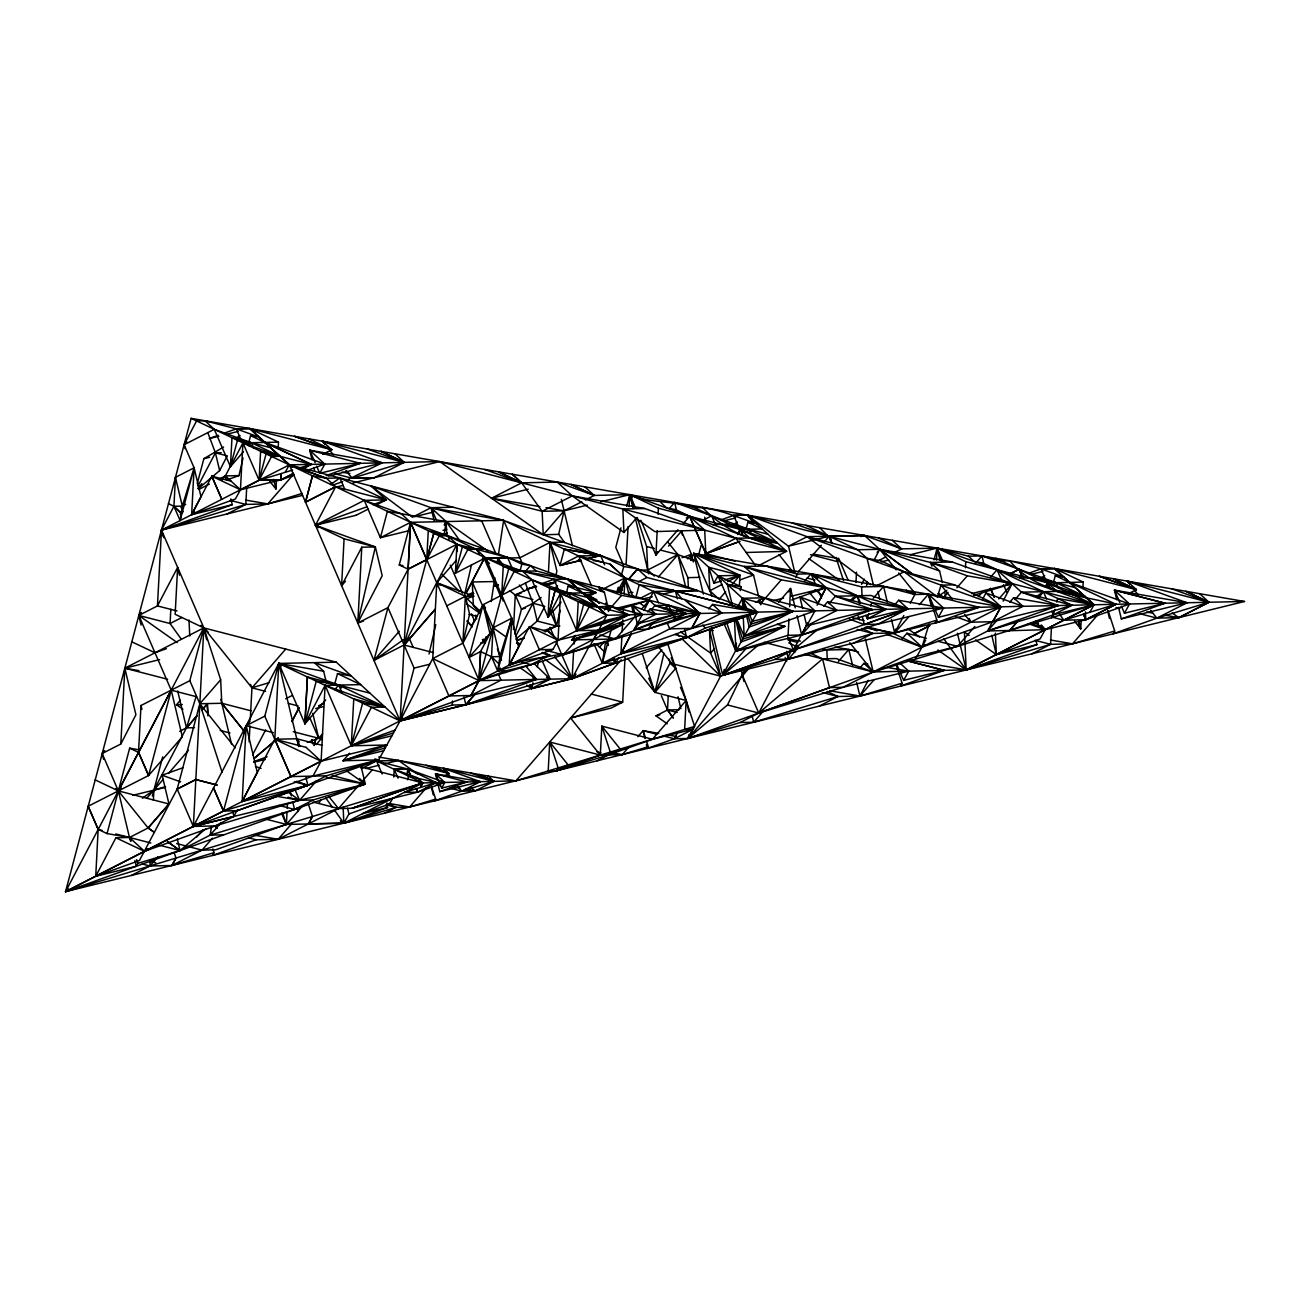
<?xml version="1.0" encoding="UTF-8"?>
<svg xmlns="http://www.w3.org/2000/svg" width="1310" height="1310" viewBox="0 0 1310 1310"><rect width="100%" height="100%" fill="white"/><g stroke="black" fill="none" stroke-linecap="round" stroke-linejoin="round"><path stroke-width="1.5" d="M103.539 759.276L102.164 753.528L120.815 744.014L124.827 668.182L203.836 627.85L161.474 530.075L173.919 506.299L175.458 477.331L194.109 467.817L184.104 444.729L196.582 420.936L204.966 420.756L236.242 428.845L259.134 437.131L250.57 435.641L248.163 444.696M352.849 482.964L439.8 461.578L289.281 464.87L161.474 530.091L157.446 605.924L138.811 615.438L141.087 625.034M131.262 875.506L149.913 865.992L150.224 859.999M153.385 800.132L153.909 790.159L162.669 756.902M170.824 609.265L170.071 623.527L181.419 639.346M176.997 610.984L157.446 605.924L177.636 567.443L175.147 614.308L203.803 627.883L203.983 631.879M194.682 512.095L191.637 514.683L194.109 467.817L200.97 496.605L191.637 514.683L232.247 504.694L230.871 498.93M243.48 451.688L230.445 466.671L231.985 437.704L270.63 447.725L292.441 467.277L289.363 464.837L400.09 720.909L378.639 759.915L193.356 826.43L177.178 789.078L199.808 703.748L220.669 679.775L203.836 627.899L336.31 662.189L400.074 720.877L465.836 704.747L550.184 679.12L542.438 661.321M248.441 837.761L256.22 839.776L278.178 839.284L308.341 823.908L343.875 823.122L65.566 891.651L191.113 418.348L242.923 442.895L240.451 489.76L235.374 498.995L191.637 514.683L194.224 511.702M227.17 513.929L245.822 504.416L246.657 488.433M250.063 721.188L246.149 725.674L242.153 801.507L307.85 785.329L326.501 775.815L378.623 759.931L374.726 758.932M249.113 741.722L249.964 725.756M250.275 719.779L251.946 687.848L250.423 684.311M269.794 481.278L275.984 489.007L276.426 480.852M278.146 448.249L278.473 442.125L249.817 428.567L236.242 428.845L223.633 433.381M176.637 843.542L202.035 850.124L215.61 849.813L286.382 824.448L287.005 812.462M287.218 808.483L287.43 804.487M369.944 693.187L307.424 676.975L304.935 723.824L325.715 699.982M208.224 632.157L203.836 627.899L193.356 826.43L196.402 823.843L193.356 826.43L278.784 663.417L325.109 685.359L321.114 761.175L312.91 776.109L242.153 801.524L257.251 772.261L246.182 725.674L264.8 716.161L278.784 663.417L336.293 662.172M409.391 530.583L380.408 537.706L364.245 500.354L401.269 513.749L410.554 522.33L408.147 569.179L387.94 607.627L357.81 623.02L361.773 547.22L375.348 546.925L382.209 575.696L357.745 623.02L363.541 620.973M393.802 777.043L394.195 769.314L407.787 769.035L444.81 782.43L441.683 788.129L435.509 773.85L480.344 781.661L461.709 791.158L434.674 800.852L435.641 799.1L431.596 786.639M605.58 641.802L602.305 663.302L686.636 637.577L757.393 612.196L699.851 613.473L503.695 520.447L757.36 612.261L572.126 678.596L400.139 720.926L410.554 522.313L289.346 464.821L326.354 478.216L335.655 486.78L386.221 499.88L375.544 505.333M326.386 682.723L323.635 671.211L278.801 663.417L304.935 723.824L325.109 685.359L400.074 720.877L414.091 668.084L404.102 645.011L426.716 559.665L428.288 530.714L410.603 522.33L380.408 537.706L387.416 511.342L446.104 521.56L459.744 540.555M618.615 657.685L615.864 662.925L572.159 678.695L479.067 680.627L432.742 658.57L400.09 720.827L452.261 705.058L452.49 700.981M433.299 652.56L404.102 645.011L387.94 607.627L373.956 660.355L404.102 644.962L436.705 582.754L465.377 596.312L462.889 643.177L432.742 658.586L436.754 582.77L456.928 544.272L447.627 535.708L410.603 522.33L399.239 564.97L408.081 569.162L456.928 544.272L476.25 549.267L485.568 557.814L606.841 615.258L699.867 613.309L536.15 570.931L514.191 571.389L501.714 595.182L503.106 600.995M402.743 717.716L400.107 720.811L470.912 695.528L479.067 680.627L480.59 651.561L493.051 627.768L511.702 618.255L485.551 557.831L428.288 530.714L447.611 535.708L507.51 557.405L482.555 558.109M501.714 595.182L503.253 566.215L553.852 579.315L576.727 587.584L596.034 592.578L587.568 596.901M512.128 568.032L507.527 557.372L567.426 579.036L596.034 592.578L560.516 593.332L558.027 640.181L552.935 649.433L509.197 665.12L518.547 647.025L511.719 618.271L509.23 665.12C536.019 655.426 564.659 657.473 590.417 645.142C621.317 639.804 647.484 621.399 677.892 613.784L655.016 605.498L649.269 600.209L621.562 595.379L598.686 587.109L600.209 590.663M513.454 629.537L515.288 594.887L535.823 585.783M548.432 572.323L550.004 542.405L563.595 542.094M568.229 677.548L572.11 678.596L573.665 650.12M573.976 644.012L574.419 635.858M1164.705 615.176L1178.803 617.632L622.25 754.625L600.308 755.084L549.725 742L548.202 770.968L556.586 770.788L600.308 755.1L601.847 726.133L652.429 739.249L693.023 729.244L694.595 726.395L667.936 644.34M621.906 635.776L620.956 653.723L686.636 637.577L705.255 628.079L757.393 612.196L624.935 577.939L609.903 564.086L578.643 555.98L560.009 565.478L550.004 542.405L519.857 557.782L484.258 558.437L465.901 593.43L484.258 558.437L489.482 563.513M622.119 631.797L622.741 619.827M623.167 611.852L623.38 607.856M624.117 593.905L624.952 577.939L609.92 564.07M626.098 564.495L628.079 526.587M629.127 506.642L629.766 494.656L594.232 495.426L557.208 482.064L521.658 482.833L484.651 469.455M625.05 657.358L622.676 702.176L611.164 708.055L570.57 718.044L600.308 755.1L694.595 726.395M657.211 530.632L655.917 555.08L677.974 529.731M658.062 514.339L658.39 508.214L629.766 494.656L600.766 501.796M661.337 695.708L667.51 709.971L673.193 717.896L667.51 709.971L668.264 695.708M691.156 560.418L691.483 554.294L681.478 531.221L668.526 546.123M680.496 687.39L686.162 700.457L684.639 729.424L693.023 729.244L687.93 738.48L674.372 738.758L662.647 735.729M736.384 643.194L735.974 651.168L801.671 635.006L886.002 609.314L857.362 595.755L852.057 598.474M739.446 585.324L739.97 575.336L693.645 553.393L703.355 594.118M724.07 623.707L735.974 651.168L788.096 635.301L788.964 619.008M789.602 606.776L790.569 588.436L778.582 602.207M855.987 582.377L856.511 572.192M936.503 560.091L937.125 548.12L191.113 418.348M965.454 567.787L965.765 561.679L937.125 548.12L901.607 548.874L864.584 535.512L807.107 536.674L747.208 514.994L788.554 546.286L794.499 571.209M965.765 561.679L1047.64 582.835L1047.443 586.913L1047.656 582.835L995.829 558.306L937.125 548.104L910.057 554.785M1031.92 653.837L1050.554 644.323L1051.504 626.36M1081.159 620.76L1080.717 628.915L1074.528 621.202M1082.879 588.157L1083.19 582.049L1054.55 568.491L1093.997 604.778L1089.887 612.245L1063.835 620.187L1052.126 617.174M189.868 680.676L141.005 705.5L138.516 752.349L148.587 775.536L88.163 806.272L98.152 829.361M307.424 676.975L304.935 723.824L316.267 681.167L338.7 685.064L360.627 684.639L337.505 673.618L334.492 684.933M345.496 581.214L341.599 585.685L344.088 538.819L315.464 525.245L335.638 486.78L305.492 502.172L312.484 475.792L326.354 478.216M676.549 612.769L677.434 609.396L699.867 613.309L479.051 680.512L480.59 651.561L491.528 656.736L499.929 656.572L501.452 660.125M691.123 560.402L691.451 554.294L681.97 557.716M180.109 520.561L182.336 506.118L194.093 467.817L180.109 520.561L173.935 506.299L181.222 513.34L173.935 506.299M201.052 625.361L203.803 627.883L65.582 891.651L180.043 850.55L210.206 835.125L211.401 827.331M406.886 774.881L407.787 769.035L376.51 760.93L361.249 768.724M444.041 535.217L446.137 521.577L487.828 551.068M485.797 636.955L484.864 642.719L480.868 642.801M491.217 601.519L494.836 577.644M497.26 562.121L497.833 558.142L502.925 564.528M498.471 554.245L503.63 520.332L522.231 563.284M497.996 669.197L499.896 656.539L511.719 618.271L511.997 624.133L511.702 618.255M227.547 479.706L238.96 475.612L243.038 457.976M357.745 623.036L375.348 546.925L315.464 525.245L364.262 500.354L386.221 499.88L371.123 486.059L431.039 507.707L481.654 520.791L495.409 552.542M429.025 654.001L435.788 624.723M464.526 595.018L471.551 564.577M564.594 542.569L558.682 534.349L564.102 510.834L561.335 499.323M555.964 575.09L556.865 571.176L550.462 544.321M545.009 631.944L556.521 626.065L560.156 610.378M627.637 658.406L654.902 692.368L663.941 653.182M866.499 585.848L867.4 581.918M197.253 483.636L203.869 458.697L223.584 447.037M361.069 766.268L365.326 784.117L299.613 800.279L215.249 825.922L144.509 851.32L129.477 837.483L107.06 833.586L129.657 748.174L138.991 749.795M204.966 420.756L214.283 429.32L230.445 466.671L237.454 440.291L251.307 442.714L264.866 442.436L324.798 464.1L319.738 473.303L316.66 466.213M148.587 775.536L171.233 690.206L182.336 736.76L148.587 775.536L138.614 752.448L129.657 748.174M152.353 796.021L153.909 790.159L186.495 727.852L196.009 696.887M372.842 504.694L386.221 499.88L339.863 477.97L326.288 478.248L289.264 464.87L279.963 456.306L266.094 453.866L259.085 480.246L240.451 489.776L211.811 476.201L191.637 514.683M273.397 732.732L246.149 725.674L223.519 811.021L65.533 891.602L68.104 888.622M362.608 703.11L351.276 745.783L386.81 745.013L343.089 760.717L349.573 753.266M408.081 569.179L426.716 559.665L433.757 533.301L447.627 535.708L476.234 549.299L507.51 557.405M386.253 806.501L387.154 803.145M407.557 779.728L408.523 776.109L436.426 782.61L417.775 792.124L352.079 808.27L338.504 808.581L313.09 801.998M480.59 651.561L469.078 657.44L483.079 604.696L531.893 579.773L568.9 593.152L597.507 606.71L611.099 606.448L604.319 609.903M542.405 652.462L549.807 655.131L531.172 664.645L506.069 670.818L479.051 680.512L508.722 568.802L567.426 579.036L604.434 592.398L608.659 610.198L621.562 595.379M519.923 571.406L521.838 564.151L507.527 557.372M511.719 618.271L497.718 670.998L491.545 656.736L498.832 663.793M514.846 634.089L521.462 609.166L515.288 594.887L521.085 593.135M559.992 565.478L581.263 560.254L560.009 565.478L564.332 549.185L600.602 555.489L623.74 566.493L637.593 568.9L646.894 577.497L697.46 590.614L671.228 591.334M571.193 598.49L568.884 593.168L555.047 590.745L548.038 617.108L531.909 579.757L522.575 571.225L485.551 557.831L455.389 573.223L456.928 544.272L457.255 551.526M526.718 685.163L531.516 688.552L532.974 683.116M537.247 666.856L538.688 661.435M566.248 593.348L568.163 586.094L576.744 587.584L567.41 579.02L553.852 579.315L541.243 583.834M620.956 527.865L615.782 547.4L623.478 565.15M626.655 506.38L629.766 494.656C650.628 503.531 672.881 500.485 693.956 507.445C715.587 507.265 736.22 516.942 756.476 523.673L747.912 522.182L745.996 529.42M622.053 590.139L616.732 592.857L618.238 587.207M621.235 575.909L623.74 566.493M611.082 630.274L602.338 663.237L593.889 643.701M620.842 593.446L624.952 577.939L603.632 588.812M635.89 597.393L639.247 584.718L675.518 591.023L681.724 598.736M699.867 613.326L674.765 619.483L675.665 616.126M689.011 734.533L687.963 738.431L740.101 722.53L758.736 713.033L822.631 658.881L836.14 658.553L873.148 671.932L966.174 669.868L1050.554 644.323L1072.513 643.849L1114.695 630.978L1108.08 610.607M740.216 590.581L741.214 586.814L718.06 575.843L693.645 553.393L1000.987 606.808L992.767 621.71L921.994 647.107L886.461 634.253M724.25 669.443L722.694 675.305L1000.987 606.808L985.906 592.939L982.353 599.816M743.572 671.801L727.476 704.96L687.963 738.431L720.598 676.173L709.463 629.635L713.361 630.634M868.808 613.391L867.367 618.828L907.961 608.839L898.644 600.275L894.746 604.761M870.724 606.153L871.69 602.534L907.961 608.839L877.798 624.199L793.483 649.907L722.694 675.305L711.346 627.703M736.678 648.614L722.694 675.305L774.832 659.421L788.391 659.126L872.722 633.418L894.681 632.926L895.712 629.095M934.014 559.845L937.125 548.12L968.401 556.193L981.976 555.899L1001.298 560.893L1009.683 560.745C1036.341 592.841 1078.654 594.904 1115.956 604.303L1085.81 619.695L1045.2 629.684L1003.247 630.912M907.748 659.732L966.174 669.868L1093.997 604.778L1084.68 596.23L1047.656 582.835L1045.871 586.225L1047.64 582.835L1069.582 582.442L1093.997 604.778L1053.387 614.75L1054.828 609.363M1056.744 602.076L1057.71 598.49L1093.981 604.811L966.223 669.983L937.862 649.989M312.5 475.792L305.492 502.172L335.655 486.78M230.445 466.671L242.923 442.895L289.248 464.837L503.613 520.316L410.554 522.33L426.716 559.665L433.774 533.301M555.047 590.745L548.038 617.108L561.073 602.142M640.017 598.424L653.559 591.498L684.835 599.587L699.9 613.44L572.159 678.695L531.533 688.618L532.974 683.181M698.656 554.801L701.21 545.206M1053.355 582.885L1055.287 575.647L1063.851 577.137L1069.599 582.426L1115.956 604.303L1085.793 619.695L1063.835 620.187L1059.266 613.85M246.149 725.691L243.775 733.436L246.182 725.674L246.345 729.686M277.605 667.249L278.784 663.417L338.7 685.064L384.993 707.023L371.45 707.302L351.276 745.783L325.126 685.359L338.7 685.064L341.599 687.93M929.068 624.133L921.994 647.107L915.379 659.176M805.879 525.31L857.706 549.774L867.04 558.371L880.893 560.778L904.08 571.766L937.403 596.983L941.055 585.144L954.613 584.833L1000.971 606.792L807.124 536.707L788.473 546.188L829.132 536.298L830.999 542.062M120.815 744.014L135.912 714.752L124.827 668.182L159.591 659.618M318.985 803.308L320.753 799.87M631.616 633.074L620.94 653.788L691.696 628.358L757.393 612.196L675.518 591.072L697.493 590.581M648.745 678.171L654.902 692.368L670 663.122L669.033 659.176M788.096 635.301L801.671 635.006L808.008 622.725M817.063 605.187L826.102 587.666L811.021 573.813L797.446 574.091L766.186 566.002L744.211 566.493L753.545 575.057L758.572 596.165M1045.789 586.454L1047.656 582.835L1093.997 604.761L873.213 671.997L687.996 738.431L750.335 666.741M198.268 488.712L219.638 470.617L227.105 456.142M231.723 463.642L225.385 475.907L221.488 480.393M237.454 809.531L233.9 816.408L215.249 825.922L193.323 826.413L299.581 800.279L313.172 799.984L365.293 784.117L359.464 778.435M444.319 525.081L446.12 521.56L431.039 507.707L412.404 517.221L371.123 486.043M544.665 606.596L537.231 621.071L515.845 639.149M657.702 551.641L655.917 555.08L640.868 520.299M637.724 622.577L634.171 629.455L647.73 629.177L674.765 619.483L673.225 615.913M643.947 610.525L649.269 600.226L616.404 608.298M738.398 532.99L740.265 529.387L748.649 529.207L746.045 532.204M861.571 584.358L864.305 579.167M874.261 559.894L879.665 549.283L857.706 549.774L807.124 536.707L870.642 584.686M993.127 620.432L987.707 630.945L1072.022 605.236L1043.399 591.711L1036.849 596.328M1003.1 601.143L1012.139 583.638L997.041 569.768L990.556 577.219M197.974 486.059L215.397 452.818L207.799 432.611M129.477 837.483L115.919 837.778L95.745 876.259L136.305 866.237L137.877 863.388L180.043 850.55L365.31 784.1L346.97 771.131M88.163 806.272L98.152 829.361L95.745 876.259L139.433 860.539L177.178 789.078L195.829 779.565L217.313 785.116L195.812 779.548M252.601 754.789L265.652 729.883M341.599 585.685L361.773 547.22M472.124 624.87L474.875 619.63M485.551 607.791L483.079 604.696L462.905 643.177L469.619 614.112L465.377 596.312L473.761 596.148L436.738 582.754L456.289 560.287M432.742 658.57L448.904 695.921L470.912 695.528L491.528 656.736L493.068 627.768L483.079 604.696L489.924 633.483L469.078 657.44M515.567 636.513L532.99 603.271L541.194 597.507M544.927 659.389L572.061 678.596L588.681 647.156M608.413 611.541L611.082 606.448L642.342 614.537L637.299 623.756L677.909 613.784L650.186 608.953L647.615 611.917M631.207 634.187L620.956 653.739L623.986 651.168M647.042 603.943L653.575 591.498L675.518 591.023L677.368 598.785M658.39 508.214L740.265 529.387L737.596 534.48L740.265 529.387L777.272 542.782C748.911 542.34 721.597 527.766 702.34 507.281M646.403 744.506L647.337 748.452L674.372 738.758L677.041 733.666M760.684 604.778L764.352 597.786L814.935 610.869L806.747 625.787L872.444 609.625L835.42 596.23L826.102 587.666L766.186 566.002M746.209 668.689L742.541 675.682L758.736 713.033L727.476 704.96M795.612 577.579L797.462 574.091L788.604 569.899M788.735 591.923L790.569 588.436L795.186 607.84M758.736 713.049L791.355 650.792L795.268 651.807M807.451 623.249L793.467 649.924L816.85 630.11M817.718 603.681L826.102 587.682L781.251 579.871L744.227 566.477M868.17 680.316L859.917 696.085L902.082 683.214L896.056 664.694M864.453 627.687L894.681 632.926L903.851 615.487M910.27 603.255L914.855 594.494L928.43 594.2L979.029 607.283L935.291 622.987L936.863 620.138L928.43 594.2L919.342 604.647M925.728 639.984L921.994 647.107L893.387 633.532L867.99 626.966M183.154 767.66L162.112 775.209L168.974 803.98L148.128 827.953L129.477 837.483L118.375 790.913L171.184 690.108L138.794 615.438L141.398 612.458M426.765 559.665L439.243 535.888L447.627 535.708L449.15 539.261M589.451 646.911L606.808 615.291L582.491 592.873L597.507 606.743L560.516 593.332L548.038 617.108L549.578 588.141L596.803 599.669L568.163 586.094M703.552 556.816L706.303 551.575M505.12 672.587L506.069 670.818L497.685 670.982L500.289 667.985M616.732 592.857L624.559 583.867L616.732 592.857L624.919 577.939L633.385 597.458M611.082 606.448L628.784 614.832L598.621 630.208L593.561 639.427L563.382 654.853L545.877 650.317M285.171 472.337L289.281 464.87M444.417 524.639L446.104 521.56L446.775 535.561M386.663 803.57L387.596 807.517L362.51 813.69L389.545 803.996L392.673 798.298L348.935 813.985L343.859 823.204L286.382 824.432L266.912 819.405M727.541 581.673L739.97 575.336L708.694 567.246L713.901 583.277L718.011 575.81L739.97 575.336L732.143 584.325M699.9 613.44L691.696 628.358L721.826 612.998L684.819 599.603L699.851 613.473L691.68 628.374L669.754 628.833L667.314 623.233M737.858 606.563L742.41 598.277L764.369 597.802L755.493 602.322M776.977 624.264L784.772 626.278L735.942 651.152L757.458 612.114L1244.5 601.486L1178.803 617.649L1172.139 612.949M935.34 610.182L938.418 617.288L943.495 608.053L928.43 594.2L931.181 605.711M1041.368 624.968L1045.167 629.701L1040.107 638.903L996.386 654.607L975.606 639.935M1121.393 606.121L1124.455 613.211L1129.531 603.992L1114.466 590.139L1116.759 599.734M142.119 863.978L149.913 865.992L171.872 865.517L175.966 858.05L174.23 852.712M212.859 848.929L214.07 852.63L171.905 865.484L175.966 858.05M214.07 852.63L212.498 855.479L256.22 839.776M372.253 769.838L338.504 808.581L308.325 823.974L312.435 816.507L308.39 804.045M308.325 823.974L312.435 816.507M560.516 593.332L576.678 630.667L601.749 624.51L602.715 622.758M558.158 767.938L556.586 770.788L568.114 764.909L549.725 742L558.158 767.938L556.586 770.788L608.692 754.887L652.429 739.249L686.162 700.457L654.902 692.368L675.747 668.411L671.146 657.767M604.778 753.889L608.692 754.887L610.264 752.071L601.847 726.133L620.219 749.042L597.163 760.783M647.337 748.452L648.303 746.7L646.567 741.345M902.082 683.214L900.51 686.063L944.232 670.36L907.257 660.813L944.232 670.36L903.638 680.365L900.56 673.258M903.638 680.365L908.731 671.146L900.494 663.581M1114.695 630.978L1113.123 633.827L1156.861 618.124L1208.966 602.256L1199.665 593.692M608.692 754.92L610.264 752.071M185.037 448.609L184.104 444.729L186.724 441.732M180.927 507.723L183.531 504.727M197.875 488.253L201.871 483.652M292.457 475.579L267.797 503.908L245.822 504.416L161.457 530.091L162.833 535.921M104.751 750.548L102.164 753.528L118.342 790.88L148.128 827.969L154.482 832.456L148.112 827.953L168.974 803.98M182.892 709.267L176.506 704.747L180.403 700.244M177.685 690.992L186.462 727.852L196.893 715.882L186.462 727.852L179.716 731.324M147.195 797.757L163.177 779.401M168.548 773.342L188.476 750.335M285.711 649.089L251.962 687.865L203.836 627.899L189.819 680.66L199.808 703.748L222.127 772.392M149.913 865.992L157.724 857.002M193.356 826.43L195.96 823.384L193.34 826.446L233.933 816.457L232.558 810.693M196.549 837.155L203.034 829.688M212.416 838.187L202.035 850.124L171.856 865.517M399.255 631.289L373.923 660.469L403.447 639.673M307.228 742.41L318.707 738.283L322.604 733.813M316.218 744.538L321.409 738.578M435.248 609.216L404.119 645.028L435.28 609.232M275.444 796.087L299.63 800.279L316.561 780.809M292.507 822.827L278.178 839.301L253.993 835.092M557.208 482.064L572.241 495.917L623.953 532.482L636.987 517.499M669.475 508.362L674.634 502.434L748.649 529.207L720.942 524.377M426.52 787.572L409.588 807.025L395.997 807.337L343.859 823.204L340.502 820.846L343.859 823.204L622.25 754.593L648.303 746.7M634.99 616.617L615.52 638.985L571.586 639.919L575.499 635.416M563.382 654.853L577.726 638.379M683.165 523.754L689.649 516.304L735.958 538.246L757.933 537.755L777.272 542.782L748.632 529.224L750.941 534.545M658.357 577.055L677.892 554.605L696.609 561.368M554.769 656.981L572.11 678.596L576.023 674.126M599.407 647.32L604.581 641.343M687.57 558.797L691.483 554.294L693.268 561.974M640.688 621.972L634.171 629.455L686.293 613.604L668.591 605.22L655.016 605.498L651.119 609.985M621.267 659.798L515.993 780.76L600.308 755.1M646.207 667.789L661.828 649.825M708.628 608.904L712.542 604.418L757.393 612.196L753.381 612.31M725.625 591.809L719.108 599.309L709.807 590.745L708.694 567.246M628.767 747.142L622.25 754.625L611.05 752.644M637.888 736.662L643.095 730.669L658.701 733.371M714.49 648.614L710.593 653.1L720.598 676.173L907.961 608.79L870.888 595.46L835.42 596.23L828.919 603.681M758.785 600.095L760.406 603.828L781.251 579.871M798.003 572.061L821.354 545.238M823.941 542.258L829.132 536.298M746.684 647.746L722.727 675.305L757.639 645.683M804.553 581.247L811.037 573.796L861.62 586.896L883.579 586.422L914.855 594.511L905.996 590.319L914.855 594.494M823.695 606.317L827.609 601.814L872.444 609.625L801.671 635.006L797.053 615.602M801.671 634.99L810.759 624.559M877.094 552.361L879.681 549.381L952.206 561.974L1012.106 583.605L1021.44 592.185L1058.447 605.531L987.707 630.929L996.779 620.514M797.364 645.453L793.483 649.907L774.832 659.421M798.789 647.173L788.407 659.11L786.557 651.365M764.041 710.298L753.676 722.219L837.974 696.511L859.9 696.019L829.688 690.779M873.148 598.408L883.579 586.422L887.279 601.945M838.384 661.501L848.798 649.514L858.574 652.036M859.982 667.854L863.896 663.368L867.793 664.039M891.439 619.417L894.681 632.992L908.96 616.568M942.889 598.326L948.112 592.333M874.179 679.661L859.917 696.068L856.674 682.494M975.524 563.316L981.976 555.899L1056.04 582.672L1084.647 596.23L1070.827 593.79M956.873 587.797L967.304 575.827L1012.155 583.621L998.826 598.932M978.455 596.623L982.353 592.153M1009.715 602.24L1013.629 597.753L1058.464 605.548L992.767 621.71L970.808 622.201L955.989 616.846M1014.939 599.603L1021.44 592.185L1065.341 591.203L1084.68 596.23M1043.399 591.727L1038.208 597.688L1043.399 591.727L1046.477 598.834M1097.19 615.487L1072.546 643.816L1050.342 639.984M248.703 445.711L251.307 442.714L279.931 456.273L271.563 456.453L259.085 480.246L281.044 479.804L294.373 475.006M95.155 779.892L118.342 790.88L120.913 787.85M334.803 689.535L338.7 685.064L341.91 692.564M223.781 834.83L210.206 835.125L220.588 823.204M582.459 592.857L567.394 579.02L606.841 615.258L65.582 891.651L286.382 824.448L302.02 806.469M525.245 571.569L530.403 565.658L536.15 570.947M566.297 596.148L568.9 593.152M641.491 609.166L649.269 600.226L618.959 609.445M647.746 629.177L652.953 623.2M665.988 608.217L668.591 605.22L670.917 610.575M901.771 639.198L906.962 633.238L926.416 638.281M974.853 626.458L957.544 646.338L916.935 656.326L873.213 671.997L805.011 654.329M1053.42 585.668L1056.04 582.672L1058.316 588.01M180.174 514.224L183.285 511.571M220.702 479.869L225.385 475.907L238.96 475.612M118.44 790.913L121.486 788.342M144.542 851.336L147.572 848.765L144.509 851.32L115.919 837.778M158.641 845.015L180.043 850.55L205.916 828.591M512.275 662.533L509.197 665.12L529.404 626.639L548.726 631.649L558.027 640.197L623.707 624.051L619.794 623.036M572.159 678.695L575.172 676.025M852.695 599.734L857.379 595.772L860.441 602.846M925.04 644.536L921.994 647.107L906.962 633.238M236.701 437.802L239.992 435.493M330.464 484.585L339.863 477.97L344.71 489.17M142.381 798.199L153.859 790.11L165.486 786.639M554.31 588.272L557.585 585.963M469.095 702.406L465.82 704.715L452.261 705.058M663.679 608.675L668.591 605.22M739.249 648.859L735.974 651.168L726.608 622.348M850.812 600.373L857.362 595.755L859.213 603.435M937.403 596.983L946.803 590.351M734.058 524.36L737.333 522.051M1041.401 577.825L1044.676 575.516M184.104 444.729L214.283 429.32L251.307 442.714L253.6 448.053M198.76 489.498L209.403 484.061M220.064 478.625L225.385 475.907L240.451 489.776L281.06 479.787L293.489 473.45L281.06 479.787L259.102 480.262L242.923 442.895L251.307 442.714M168.45 503.695L173.935 506.299L182.336 506.118L185.725 504.383M322.817 454.259L331.692 449.739L322.391 441.175L404.266 462.348L374.103 477.773L352.144 478.232L334.623 473.68M346.446 480.262L382.307 462.839L322.407 441.175L324.88 444.27M356.025 515.305L368.487 508.935M181.943 617.468L170.071 623.527L138.811 615.438L177.161 642.555M581.804 501.779L564.07 510.834L543.257 534.791L439.816 461.677L786.54 551.33L746.176 552.492M585.357 499.962L594.232 495.426L584.915 486.878M446.726 605.842L465.377 596.312M467.654 595.198L472.943 592.398M285.662 698.819L292.441 695.364M686.276 518.023L689.649 516.304L704.698 530.173L705.812 553.639L710.609 557.045M323.701 703.437L318.625 706.041L323.717 703.454M702.782 520.348L711.658 515.812L714.867 523.279M177.194 789.095L195.829 779.581M293.293 731.717L318.707 738.283L322.096 736.548M688.356 587.453L687.881 577.677L677.892 554.605L647.762 569.997L637.757 570.21M638.019 582.017L646.894 577.497M400.139 720.926L479.133 680.627M593.545 639.427L623.707 624.051L571.586 639.919L596.689 633.745L623.707 624.051M655.933 614.243L637.299 623.756L633.058 605.973L655.933 614.243L650.186 608.953M759.964 564.905L786.557 551.313L747.175 515.141L733.6 515.387L720.991 519.906M709.807 590.745L722.236 584.391M313.188 799.968L294.553 809.482L210.206 835.125M531.533 688.552L529.993 684.999L531.516 688.552L550.184 679.12L533.972 663.45M674.765 619.483L686.293 613.604L655.016 605.498M443.975 776.159L449.068 773.555L443.32 768.266L493.919 781.35L475.268 790.88L461.709 791.158L449.985 788.129M876.767 561.564L885.625 557.028M894.501 552.509L901.607 548.874L892.274 540.326M384.469 813.215L395.997 807.337L388.923 803.98M736.498 618.5L744.178 636.251L792.976 611.344L764.352 597.786M875.669 586.241L904.08 571.766L954.613 584.833M827.609 601.814L836.91 610.378L806.747 625.787L803.996 614.275M667.167 723.775L655.999 715.866L667.51 709.971L679.137 709.725M854.087 642.932L872.722 633.418L861.98 628.325M674.372 738.758L693.023 729.244M819.323 706.024L837.974 696.511L827.216 691.434M1013.629 597.753L1022.93 606.317L992.767 621.71L1000.971 606.808L843.051 687.292L758.752 713.017L829.492 687.652M1053.387 614.75L1072.022 605.236L1021.44 592.153M1129.302 593.266L1136.409 589.647L1127.108 581.083L1208.966 602.256L1178.803 617.665L1208.966 602.256L1185.796 591.285L1054.55 568.507L1059.544 572.044M218.23 435.313L209.207 438.555L218.885 436.181M326.125 475.595L360.348 463.314M333.133 485.044L342.647 481.621M443.615 534.447L447.414 533.072M740.232 579.822L753.545 575.057L693.629 553.409L712.182 596.23M253.681 761.634L267.076 756.82M395.014 730.096L351.276 745.799L353.765 698.918L385.025 707.023L325.126 685.359M791.649 599.996L826.07 587.65L822.074 587.764M306 777.583L307.85 785.345L237.094 810.726L223.519 811.021L213.514 787.949M437.851 783.74L439.751 791.649L466.769 781.955L435.509 773.85L436.918 779.794M1036.063 640.77L1036.98 644.602L966.223 669.983L943.773 638.772M1118.576 607.398L1121.327 618.909L1165.065 603.222L1114.466 590.139L1119.853 602.567M307.686 470.241L324.798 464.1L309.75 450.231L312.042 459.826M163.93 537.739L161.474 530.075L232.247 504.694M318.641 527.652L315.464 525.245L367.095 506.741M166.386 648.696L154.973 652.789L131.802 641.818M466.557 598.719L473.761 596.148M516.599 640.377L524.197 637.642M543.224 630.831L556.521 626.049L559.878 625.983M601.749 624.51L628.784 614.832L578.218 601.699L576.678 630.667L598.605 630.225M571.586 639.919L642.342 614.537L633.058 605.973M743.228 616.24L744.162 636.234L814.935 610.869L799.886 597L802.637 608.511M744.178 636.251L784.772 626.278L741.034 641.949L735.549 618.926M693.629 553.426L907.977 608.855L864.24 624.542L849.42 619.155M1019.327 576.596L1022.93 575.319M1028.334 573.371L1040.959 568.851L1054.517 568.606L1063.851 577.137L1040.959 568.867L1009.683 560.745L1054.517 568.606L1040.959 568.867L1045.56 579.511M387.596 807.517L343.859 823.204L334.787 810.546M292.621 470.061L259.102 480.262L260.625 451.279L311.24 464.395L302.364 468.915L311.24 464.395L264.915 442.436L279.947 456.306L266.094 453.866M298.205 468.358L311.24 464.395L250.57 435.641M302.299 493.395L267.797 503.908L245.609 500.076M345.955 470.503L352.144 478.232L404.266 462.348L394.949 453.784M548.12 584.915L553.901 583.146M269.205 682.608L251.946 687.848L265.57 691.369M587.093 595.297L596.034 592.578M516.582 640.59L524.164 638.281M713.901 583.277L721.351 581.001M725.069 579.871L739.97 575.336M497.685 670.982L549.807 655.131L541.98 653.1M393.459 732.945L351.276 745.799L391.886 735.778M312.926 776.109L378.623 759.931L343.089 760.717L385.255 747.863M784.772 626.278L742.606 639.1L735.991 618.729M296.617 781.284L307.85 785.329L223.519 811.021L213.53 787.932M570.57 718.044L622.676 702.176L591.416 694.087M973.543 595.379L1012.155 583.621L1006.129 583.769M894.681 632.976L936.863 620.138M281.535 813.232L286.382 824.432L422.835 782.938L515.878 780.875L378.672 757.016M435.641 799.1L409.588 807.025L389.021 803.472M488.171 776.06L493.919 781.35L461.709 791.158L458.025 786.59M1089.887 612.245L1115.956 604.303M226.614 434.265L238.223 431.416M203.869 458.697L209.649 457.272M319.738 473.303L360.348 463.314L309.75 450.231L315.137 462.659M328.204 476.152L382.307 462.839L309.75 450.231M335.458 487.255L343.187 485.339M161.457 530.091L302.61 495.344M414.337 516.746L433.675 511.997M528.225 489.203L491.528 498.242L542.127 511.293L564.102 510.834L587.257 505.12M442.976 530.304L446.841 529.355M860.703 536.478L864.567 535.528L879.632 549.349M642.67 599.112L652.331 596.738M663.924 593.872L675.518 591.023M881.09 561.908L888.819 560.009M315.71 708.546L323.439 706.647M773.932 600.504L783.593 598.13M791.322 596.23L826.102 587.666M132.605 795.334L165.502 787.326M971.578 593.61L1012.155 583.621M386.81 745.013L321.13 761.192L242.137 801.507L274.789 739.249L278.784 663.417L281.06 666.577M877.798 624.231L943.495 608.053L898.644 600.275M343.089 760.717L383.699 750.712M938.418 617.288L979.029 607.283M365.605 768.544L379.13 765.22M384.944 763.795L398.469 760.471L449.068 773.555L434.756 766.776M655.999 715.866L659.847 714.916M1124.455 613.211L1165.065 603.222L1114.466 590.139L1187.024 602.747L1156.861 618.124L1139.356 613.588M1121.327 618.909L1187.024 602.747L1127.124 581.1L1129.597 584.178M441.683 788.129L466.769 781.955M439.751 791.649L480.344 781.661L443.32 768.266L450.673 777.419M991.752 635.235L996.37 654.623L1036.98 644.602M315.481 525.261L356.074 515.272M723.971 520.807L735.581 517.974M525.326 608.217L521.462 609.166L532.99 603.271L544.583 606.284M414.091 668.084L429.565 664.285M526.44 666.757L536.56 679.366L470.896 695.528L501.026 680.152L498.619 674.552M253.747 762.24L265.324 759.391M1031.314 574.271L1042.924 571.438M382.192 499.994L386.221 499.88M558.682 534.349L543.257 534.791L542.127 511.293M482.473 558.584L486.305 558.486M687.881 577.677L699.867 577.333M628.849 592.513L632.877 592.415M907.977 608.855L903.949 608.97L907.896 608.822M682.575 637.659L686.604 637.544L674.961 634.564M176.506 704.747L182.286 704.583M307.85 785.296L303.822 785.427L307.85 785.329L294.226 781.792M418.807 783.003L422.852 782.889L420.313 787.523L422.852 782.905L417.088 777.6L394.212 769.33L398.043 778.206M418.791 783.036L422.835 782.922L376.51 760.93L382.16 774.014M602.305 663.302L615.88 662.991L613.555 657.604M278.473 442.125L264.898 442.42L249.817 428.567L236.258 428.861L240.86 439.505M219.638 470.617L215.397 452.818L221.21 452.687M352.144 478.216L374.103 477.724M452.998 507.232L431.039 507.707L434.249 521.134M622.84 509L644.798 508.526L704.698 530.157L654.803 531.598L622.84 509L623.953 532.482M712.542 524.573L729.326 524.197L767.955 534.251M952.206 561.974L930.247 562.432L931.918 566.182M479.394 611.033L473.368 605.482L472.271 582L494.23 581.542L501.533 598.424M1019.933 578.038L1036.701 577.644L1075.346 587.699M1055.287 575.647L1069.599 582.426L1083.19 582.049M877.798 624.199L864.223 624.493L862.406 616.879M1178.803 617.632L1156.861 618.124L1150.671 610.411M552.935 649.433L539.36 649.711L529.404 626.639L558.027 640.197L548.693 631.633M822.958 648.99L826.856 650.006L848.798 649.514L852.499 665.038M829.492 687.603L843.051 687.292L908.731 671.146L887.279 667.429M221.767 703.274L199.808 703.748L235.276 747.912M186.462 727.852L194.486 727.689M740.101 722.53L753.659 722.236L752.267 716.423M376.51 760.93L398.469 760.471L417.644 774.03M394.195 769.314L407.787 769.035L436.426 782.61L404.2 792.419L417.775 792.124L444.81 782.43L435.509 773.85M322.08 745.308L296.748 738.774L274.789 739.249L290.951 776.601L326.501 775.815M792.026 522.903L829.05 536.265L864.567 535.528M518.645 594.822L515.288 594.904L532.875 599.456M1244.5 601.486L1185.796 591.285L1208.966 602.256L1171.942 588.894M644.798 508.526L572.257 495.917L542.111 511.309L521.658 482.833L512.374 474.285L521.658 482.833L491.528 498.242L539.917 506.626M1028.317 577.841L1056.04 582.672M777.272 542.782L749.549 537.935L740.248 529.371L742.672 534.971L740.265 529.371M1070.827 593.79L1056.957 591.383L1047.64 582.835L1050.063 588.436L1047.656 582.835M341.844 472.124L349.917 473.532M545.959 507.674L564.102 510.834L572.454 545.746M1146.561 612.032L1152.62 613.08M503.613 520.316L431.039 507.707L436.426 520.135M593.332 560.549L603.402 562.301M727.361 584.391L741.214 586.814M399.239 564.97L402.972 565.625M788.358 639.034L800.443 641.13M834.699 647.075L856.265 650.808M337.505 673.618L351.358 676.025L314.334 662.647L323.635 671.211M666.495 734.73L676.238 736.433M138.925 670.638L124.827 668.182L167.614 679.251M453.833 787.13L459.679 788.145M465.525 789.16L475.268 790.863L470.486 787.49M326.321 777.338L365.326 784.117L332.183 775.52M995.829 558.306L1009.683 560.745M813.019 554.114L837.205 558.322M564.332 549.185L600.619 555.489L604.614 564.839M476.25 549.267L462.397 546.859L455.389 573.223L467.867 549.447L484.634 549.119L476.234 549.299L479.394 553.704M521.838 564.151L530.403 565.642M362.592 703.11L385.025 707.023M149.7 861.653L155.743 862.701M1054.55 568.507L1136.409 589.647L1113.254 578.676L1136.409 589.647L1099.385 576.285L1136.409 589.647M1116.005 607.562L1119.886 608.56M810.579 554.67L837.827 561.728M807.091 578.054L814.885 580.068M734.992 561.188L705.812 553.655L689.649 516.337M1034.982 640.295L1050.554 644.323M637.266 517.712L646.632 546.516L654.443 548.53M660.306 550.053L677.892 554.588L685.769 587.568M835.42 596.23L886.002 609.314L867.367 618.828L865.828 615.274M215.397 452.818L226.99 455.815M852.515 617.665L864.174 620.678M938.091 641.31L957.544 646.354L987.691 630.962L1009.65 630.487L1053.371 614.799L1051.848 611.246M550.004 542.405L600.602 555.489L587.077 558.83L600.602 555.489L578.643 555.98L591.563 585.848M730.178 603.844L718.06 575.843L742.41 598.277L792.976 611.344L749.238 627.032L746.503 615.52M857.166 629.389L872.722 633.418M211.811 476.201L221.799 499.29L211.811 476.201L231.133 481.196M787.932 639.951L797.659 642.457M230.249 500.371L245.822 504.416M764.156 642.326L793.483 649.924L787.818 636.84M344.088 538.819L375.348 546.925M599.882 634.941L615.52 638.985M822.402 692.499L837.974 696.511M552.755 610.247L556.521 626.049L537.198 621.055L532.99 603.271L525.408 583.081M468.98 614.308L476.758 616.322M516.68 642.751L520.578 643.767M521.396 662.123L531.172 664.645M667.51 709.971L677.172 712.476M644.978 738.578L643.095 730.669L656.785 734.206M596.967 751.858L600.881 752.873M288.397 703.437L298.172 705.975M171.217 690.173L196.516 696.724M250.98 710.806L221.783 703.257L220.669 679.775M436.296 784.592L440.209 785.591M220.178 730.407L229.954 733.01M360.561 766.792L422.835 782.938L343.859 823.204L343.105 807.206M386.221 804.815L395.997 807.337M287.954 797.266L299.581 800.279L294.75 789.078M278.981 805.437L294.537 809.465L292.703 801.72M118.342 790.88L115.673 788.44L118.326 790.88L168.974 803.98M102.114 830.393L98.217 829.394L107.06 833.586M115.804 833.946L150.863 843.001M1069.615 582.361L1129.515 604.008L1085.793 619.695L1083.37 614.095L1085.81 619.695L1085.433 611.868M967.304 575.827L930.313 562.432L939.597 571.013L942.332 582.524M896.187 569.85L879.731 549.349L939.597 571.013M985.906 592.939L1022.93 606.317M1028.334 623.625L1045.183 629.701L1040.664 625.525M633.074 508.542L629.783 494.64L786.557 551.313L688.487 504.841M799.886 597L836.91 610.394M865.877 626.802L877.094 630.863M367.226 448.986L404.266 462.348L381.095 451.377L404.266 462.348M764.369 597.802L727.361 584.407L732.388 605.498M242.923 442.895L279.947 456.273L264.915 442.436M516.5 643.095L520.201 644.422M471.027 773.096L493.919 781.35L479.591 774.57L493.919 781.35M426.192 765.286L449.068 773.555M309.815 717.749L318.707 738.283L322.456 739.642M255.434 766.399L261.05 768.43M162.112 775.209L180.633 781.89M588.239 598.179L611.099 606.448M532.908 678.072L536.609 679.415L465.82 704.764L463.986 696.986M1043.382 591.694L982.713 562.972L974.149 561.482L968.401 556.193M878.421 537.919L901.607 548.874M1030.823 622.921L1045.183 629.701L1041.155 626.033M757.933 537.755L763.402 540.342M747.912 522.182L762.224 528.962L748.632 529.224L751.252 531.762M815.868 585.013L811.021 573.813L857.329 595.755M788.735 642.833L795.858 646.207M810.104 652.953L822.582 658.865L829.492 687.652M308.538 438.768L331.692 449.739L249.817 428.583L254.828 432.12M546.548 677.385L550.184 679.12M969.22 635.416L964.422 632.026L966.223 670.032L957.413 633.172M908.108 628.947L919.505 637.02M673.029 589.86L676.222 592.12M578.381 559.665L581.575 561.925M638.854 602.404L645.519 607.12M680.561 631.879L710.593 653.084L709.463 629.619M440.078 585.144L436.738 582.786L436.901 586.667M466.753 604.008L480.099 613.44M1033.983 621.792L1045.167 629.701M879.731 549.349L912.284 573.944L879.731 549.349L882.989 551.707M808.925 558.731L838.94 579.986M811.021 573.813L817.702 578.529M506.233 637.086L493.068 627.768L499.912 656.556L497.423 648.876M519.906 667.576L536.592 679.382M287.954 792.026L299.63 800.279M180.043 850.55L167.271 841.511L180.059 850.567L177.292 838.924M1000.3 572.241L997.041 569.768L1001.872 580.952M814.967 589.795L821.468 594.707M608.659 610.198L605.498 607.791L608.659 610.198L605.597 603.091M509.475 590.597L515.812 595.395M1035.833 621.153L1038.486 623.593M819.732 527.717L831.326 539.425M863.896 663.368L873.213 671.932L865.37 639.034M742.852 608.249L742.393 598.244L757.458 612.114M598.686 587.109L604.434 592.398M249.817 428.567L264.882 442.42M661.042 502.729L666.79 508.018L675.354 509.508L689.666 516.287L705.812 553.639L740.019 541.374L705.795 553.639L735.958 538.246L755.264 565.15M712.542 604.418L721.826 612.982M654.394 576.105L647.762 569.997L646.632 546.516M676.533 633.565L679.464 636.414M682.412 639.247L720.598 676.173L670 663.089L675.747 668.411L658.602 647.042M596.279 643.947L604.123 651.545M611.934 659.126L615.88 662.991L613.555 657.604M441.437 573.911L459.057 590.957M466.409 598.048L479.624 610.82M467.13 621.579L471.518 625.836M214.611 825.971L217.231 828.493M1134.558 590.351L1138.275 594.986M941.055 585.144L952.206 599.03M964.619 614.472L970.808 622.184L969.187 618.451M898.709 573.01L915.166 593.512M809.351 592.382L818.21 603.419M748.567 516.713L752.366 521.446M778.959 554.556L792.877 571.897M849.731 642.67L873.279 671.965M634.138 508.1L629.766 494.656L632.304 497.816M667.756 541.98L677.892 554.588M702.782 624.985L705.255 628.079M519.382 585.046L524.442 591.35M467.13 620.629L472.19 626.95M482.326 639.558L484.864 642.719L483.325 639.165M329.842 450.443L333.559 455.078M299.22 741.853L296.748 738.774L299.974 746.241M328.384 795.956L338.504 808.581M645.863 598.457L648.237 601.749M325.699 797.872L332.511 807.369M1078.343 623.429L1080.717 628.915L1078.867 621.153M1003.509 584.702L1006.735 592.169M942.676 560.942L937.125 548.12L1093.965 604.778L1089.936 604.892L1093.965 604.778L747.191 515.108L733.616 515.403L738.218 526.047M928.43 594.2L933.817 606.628M896.711 664.383L899.02 669.721M858.115 616.109L859.737 619.843M818.292 590.614L821.534 598.064M785.165 657.456L786.77 661.19M744.669 607.84L742.393 598.244L747.764 610.689M749.304 614.226L752.382 621.333L792.976 611.344L750.81 624.182L747.797 614.914M629.766 494.656L635.317 507.478M653.575 591.498L658.422 602.698M553.852 579.315L558.469 589.975M450.329 565.183L462.479 593.201M471.42 613.8L474.662 621.267M409.162 638.052L413.207 647.386M264.8 716.161L290.951 776.601M829.083 536.183L832.292 543.617M838.58 558.175L848.143 580.215M551.15 613.62L556.521 626.065M549.922 627.326L553.933 636.513M556.259 641.966L572.159 678.645M497.849 558.224L500.158 563.546M484.242 558.453L494.23 581.542M472.271 582L482.768 606.284M410.603 522.33L479.067 680.545M226.925 479.46L225.385 475.907L226.302 479.755M130.984 841.004L129.444 837.45L130.656 841.167M941.497 561.564L937.125 548.12L939.958 560.025M835.993 557.405L843.476 580.445M742.393 598.244L745.996 609.363M642.408 653.952L654.902 692.368M643.095 730.669L645.421 737.792M483.079 604.696L491.807 631.6M282.665 813.002L286.382 824.432M136.666 859.688L137.877 863.388M1107.638 610.804L1109.472 618.467M981.976 555.899L983.794 563.578M944.625 592.104L945.542 595.935M877.946 591.449L879.812 599.21M867.04 558.371L873.442 585.226M759.489 599.996L760.406 603.828M741.165 669.868L743.949 681.495M674.634 502.434L676.926 512.03M684.77 629.815L686.636 637.577M686.162 700.457L688.913 711.969M635.268 517.663L648.679 573.878M678.04 696.789L680.872 708.694M624.952 577.939L629.111 595.395M631.436 605.089L633.287 612.851M475.71 615.176L476.627 619.008M431.842 788.997L433.266 794.924M313.86 467.49L314.777 471.338M273.675 479.296L276.001 489.007M347.559 808.221L348.935 813.985M312.762 713.344L318.707 738.283M298.598 746.536L278.784 663.417L278.981 667.412M297.173 807.73L298.09 811.578M289.936 790.077L291.311 795.907M175.458 477.331L182.319 506.118M206.702 639.837L203.836 627.899L203.967 631.911M220.85 699.294L231.51 744.014M177.636 567.443L179.486 575.205M134.93 860.49L136.305 866.237M704.698 517.155L705.631 521.118M681.478 531.221L682.395 535.102M141.005 705.5L141.922 709.381M995.354 633.107L996.37 654.64M861.62 586.896L862.078 596.689M826.856 650.006L827.314 659.782M189 620.023L189.753 636.005M734.468 619.172L735.942 651.152M691.451 554.294L691.631 558.207M316.185 737.825L314.122 745.587L316.201 737.825M583.67 604.287L576.678 630.667L628.784 614.832L603.681 620.989L576.646 630.683L589.14 606.89L597.524 606.71L583.67 604.287M298.975 707.826L291.868 721.597L298.991 707.826M674.765 619.483L673.798 621.251L674.765 619.499M1053.371 614.799L1051.815 617.649L1053.371 614.799M207.324 703.896L202.1 709.889L207.324 703.896L207.946 715.637L207.324 703.896M474.908 694.284L465.82 704.715L474.908 694.316M637.593 568.9L628.472 579.38L637.593 568.9M1018.738 620.056L1009.666 630.487L1018.738 620.056M278.326 737.923L254.025 758.539L278.326 737.939M1019.016 569.277L1010.125 573.813L1019 569.277L1022.258 576.744L1019 569.26M929.756 625.689L914.495 633.467L929.756 625.689M473.614 593.594L469.799 594.953L473.614 593.577M498.324 584.718L494.525 586.094L498.34 584.718M422.852 782.889L352.079 808.27L422.835 782.938M536.494 586.634L526.817 589.009L536.494 586.634M555.817 581.886L544.223 584.735L555.833 581.886M306.049 747.339L274.789 739.249L321.114 761.192L306.049 747.339M331.692 449.739L294.668 436.361L331.692 449.739M594.232 495.426L571.062 484.471L594.232 495.426M521.658 482.833L498.504 471.878L521.658 482.833M944.821 598.555L938.32 593.626L944.821 598.555M599.145 602.993L589.631 595.804L599.145 602.993M478.903 610.607L473.418 605.58L478.887 610.624M244.102 731.045L221.783 703.257L244.102 731.045M994.224 597.114L990.376 588.239L994.192 597.114M608.184 645.175L606.645 641.622L608.167 645.175M410.865 776.142L407.787 769.035L410.865 776.142M417.775 792.124L416.236 788.571L417.775 792.124M312.697 743.638L311.78 739.757L312.697 743.638M281.077 479.787L280.798 473.909L281.044 479.804"/></g></svg>
